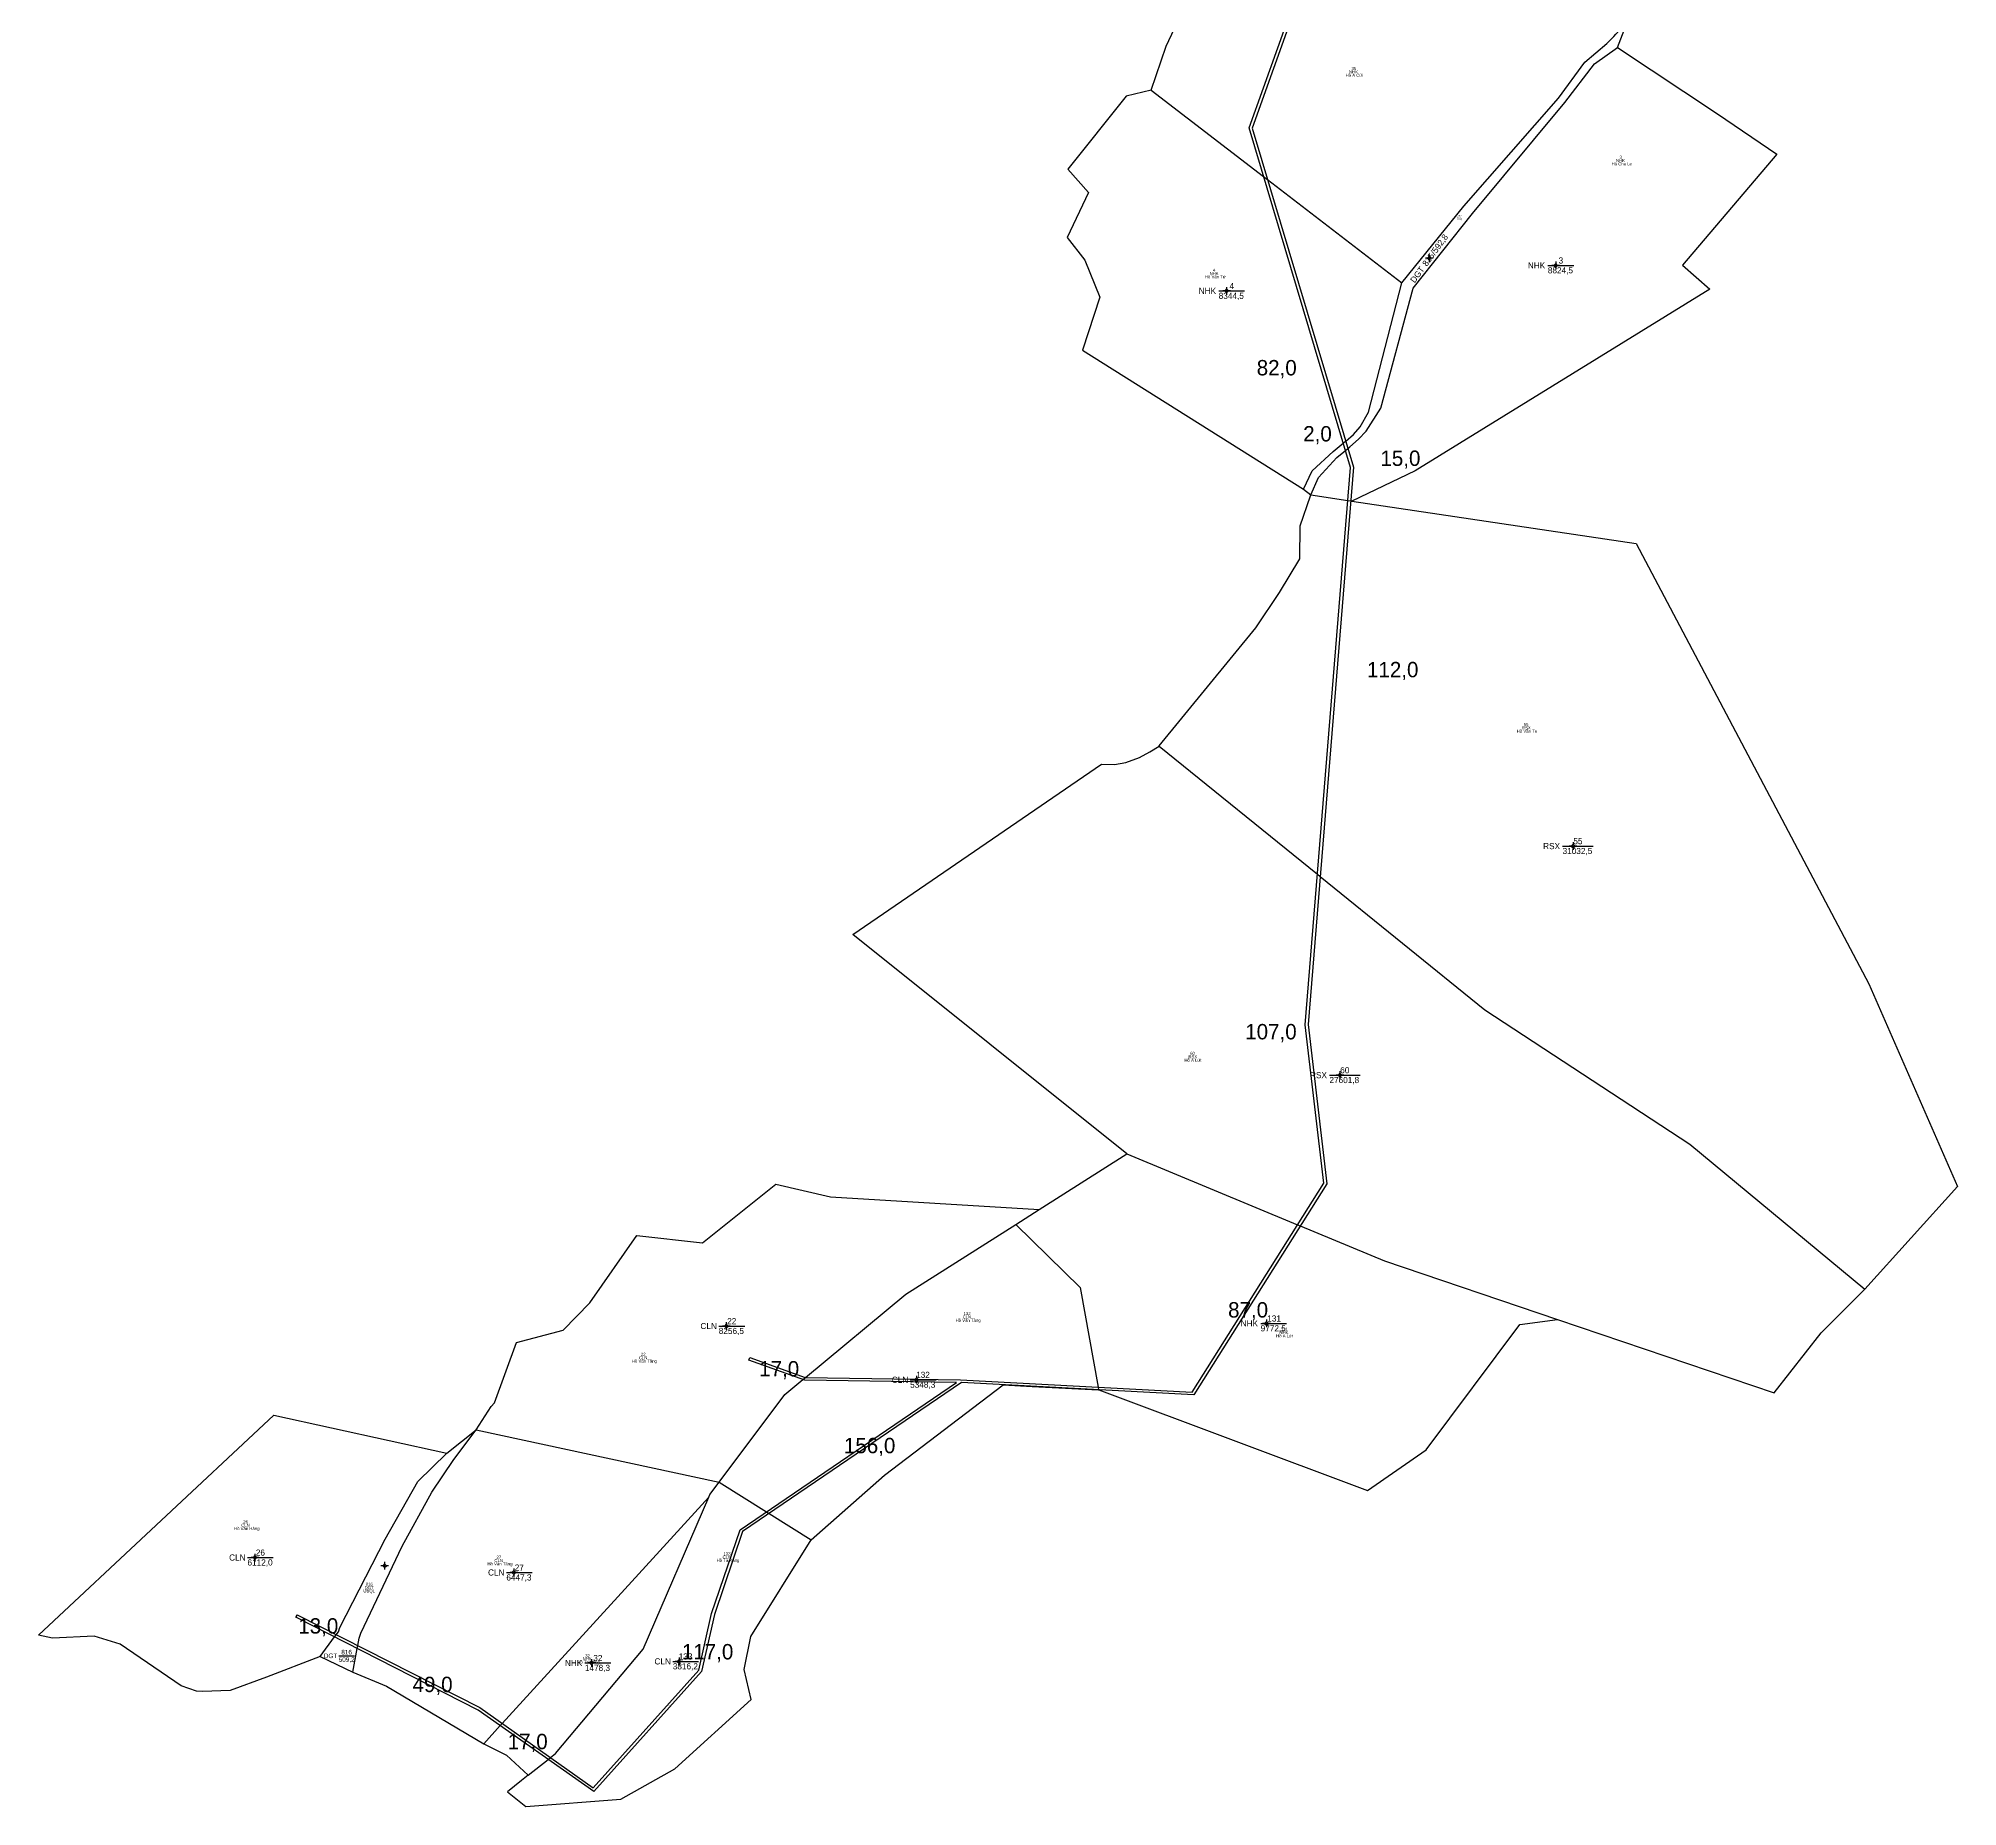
# Model space of a CAD drawing. Extents: x 550269 to 552515, y 1824424 to 1825726.
# Drawn here: x 551281 to 551905, y 1824424 to 1824999 of the extents above; entities that cross this region are included whole.
import ezdxf

# ---------------------------------------------------------------- set-up
doc = ezdxf.new("R2010")
doc.units = 0
for name, color, linetype in [('Level 10', 7, 'Continuous'), ('Level 11', 7, 'Continuous'), ('Level 13', 7, 'Continuous'), ('Level 15', 7, 'Continuous'), ('Level 2', 7, 'Continuous'), ('Level 28', 7, 'Continuous'), ('Level 30', 7, 'Continuous'), ('Level 4', 7, 'Continuous'), ('Level 5', 7, 'Continuous'), ('Level 55', 7, 'Continuous')]:
    doc.layers.add(name, color=color, linetype=linetype)

msp = doc.modelspace()

# ---------------------------------------------------------------- linework, layer by layer
at = {"layer": 'Level 10'}
for p, q in [((551794.76, 1824996.47), (551798.01, 1825004.85)), ((551692.65, 1824852.78), (551695, 1824850.95)), ((551606.6, 1824618.49), (551635.17, 1824636.63)), ((551599.06, 1824613.71), (551606.6, 1824618.49)), ((551413.98, 1824539.26), (551423.48, 1824546.93)), ((551423.48, 1824546.93), (551502.54, 1824529.88)), ((551372.69, 1824473.2), (551383.37, 1824468.04))]:
    msp.add_line(p, q, dxfattribs=at)
for points in [[(551643.09, 1824982.56), (551647.95, 1824996.87), (551654.25, 1825010.24), (551656.74, 1825012.84), (551663.27, 1825026.2), (551683.38, 1825072.29), (551686.43, 1825074.48)], [(551724.56, 1824919.89), (551744.7, 1824944.84), (551775.59, 1824979.95), (551784.1, 1824991.63), (551791.24, 1824997.7), (551793.52, 1825000), (551794.24, 1825000.72), (551798.01, 1825004.85)], [(551695, 1824850.95), (551697.45, 1824856.61), (551703.47, 1824863.15), (551706.21, 1824865.41), (551706.98, 1824866.05), (551707.65, 1824866.6), (551710.53, 1824869.04), (551712.95, 1824871.71), (551717.78, 1824879.1), (551728.3, 1824918.15), (551747.52, 1824942.47), (551777.57, 1824978.57), (551787.27, 1824991.09), (551794.76, 1824996.47)], [(551794.76, 1824996.47), (551827.3, 1824974.91), (551846.56, 1824961.76), (551815.86, 1824925.69), (551824.79, 1824917.82), (551728.96, 1824858.77), (551708.36, 1824848.95)], [(551643.09, 1824982.56), (551634.93, 1824980.66), (551615.94, 1824956.89), (551622.65, 1824949.32), (551615.67, 1824934.65), (551621.43, 1824927.28), (551626.38, 1824915.25), (551620.67, 1824897.98), (551692.65, 1824852.78)], [(551643.09, 1824982.56), (551679.64, 1824954.44), (551680.88, 1824953.49), (551724.56, 1824919.89)], [(551692.65, 1824852.78), (551695.37, 1824858.76), (551702.28, 1824865.06), (551705.52, 1824867.75), (551706.28, 1824868.38), (551706.32, 1824868.41), (551708.84, 1824870.53), (551711.07, 1824873.03), (551713.76, 1824877.82), (551724.56, 1824919.89)], [(551645.6, 1824769.27), (551645.66, 1824769.31), (551677.08, 1824807.67), (551684.8, 1824819.2), (551691.38, 1824830.1), (551691.55, 1824840.93), (551694.88, 1824850.67), (551695, 1824850.95)], [(551695, 1824850.95), (551707.02, 1824849.15), (551707.93, 1824849.02), (551708.36, 1824848.95)], [(551708.36, 1824848.95), (551800.77, 1824835.09), (551876.55, 1824691.94), (551905.38, 1824625.99), (551875.17, 1824592.66)], [(551635.17, 1824636.63), (551546, 1824708), (551626.85, 1824763.32), (551631.08, 1824763.23), (551634.78, 1824763.89), (551639.28, 1824765.56), (551642.65, 1824767.34), (551645.6, 1824769.27)], [(551645.6, 1824769.27), (551697.14, 1824727.57), (551698, 1824726.87), (551751.57, 1824683.53), (551818.29, 1824639.74), (551875.17, 1824592.66)], [(551635.17, 1824636.63), (551690.7, 1824613.58), (551691.56, 1824613.23), (551718.99, 1824601.84), (551775.17, 1824582.8)], [(551423.48, 1824546.93), (551428.4, 1824554.51), (551429.45, 1824555.68), (551436.58, 1824575.28), (551451.75, 1824579.26), (551460.43, 1824588.18), (551475.71, 1824610.09), (551497.12, 1824607.75), (551520.95, 1824626.81), (551538.76, 1824622.63), (551606.6, 1824618.49)], [(551502.54, 1824529.88), (551523.92, 1824558.41), (551529.73, 1824563.22), (551530.55, 1824563.9), (551563.26, 1824590.99), (551599.06, 1824613.71)], [(551599.06, 1824613.71), (551620, 1824593.23), (551625.8, 1824560.8), (551625.96, 1824559.88)], [(551775.17, 1824582.8), (551845.75, 1824558.88), (551860.95, 1824578.44), (551875.17, 1824592.66)], [(551625.96, 1824559.88), (551625.97, 1824559.88), (551669.71, 1824543.54), (551713.46, 1824527.2), (551732.55, 1824540.4), (551762.93, 1824581.17), (551775.17, 1824582.8)], [(551532.45, 1824511.08), (551556.28, 1824532.15), (551594.94, 1824561.52), (551604.32, 1824561.02), (551625.96, 1824559.88)], [(551372.69, 1824473.2), (551355.25, 1824466.41), (551343.4, 1824462.14), (551334.47, 1824461.77), (551332.47, 1824461.87), (551327.49, 1824463.68), (551307.61, 1824477.24), (551299.21, 1824479.84), (551285.64, 1824479.09), (551281.06, 1824480.15), (551357.65, 1824551.69), (551413.98, 1824539.26)], [(551383.37, 1824468.04), (551384.76, 1824475.78), (551384.93, 1824476.72), (551385.37, 1824479.15), (551385.92, 1824480.73), (551399.41, 1824509.08), (551409.05, 1824526.64), (551416.24, 1824537.22), (551423.48, 1824546.93)], [(551372.69, 1824473.2), (551377.4, 1824479.53), (551377.95, 1824480.27), (551378.66, 1824481.23), (551379.12, 1824482.57), (551393.88, 1824511.37), (551404.49, 1824530.08), (551413.98, 1824539.26)], [(551499.12, 1824524.94), (551499.5, 1824525.82), (551502.54, 1824529.88)], [(551502.54, 1824529.88), (551517.95, 1824520.19), (551518.8, 1824519.66), (551532.45, 1824511.08)], [(551425.93, 1824444.79), (551431.33, 1824450.7), (551431.95, 1824451.38), (551499.12, 1824524.94)], [(551440.41, 1824434.58), (551446.89, 1824439.72), (551447.63, 1824440.32), (551449.3, 1824441.64), (551477.79, 1824475.59), (551499.12, 1824524.94)], [(551440.41, 1824434.58), (551438.22, 1824432.84), (551433.62, 1824429.2), (551439.63, 1824424.36), (551470.53, 1824426.78), (551488.1, 1824436.64), (551512.9, 1824459.21), (551510.63, 1824468.94), (551512.78, 1824479.72), (551532.45, 1824511.08)], [(551383.37, 1824468.04), (551394.35, 1824463.51), (551425.93, 1824444.79)], [(551425.93, 1824444.79), (551433.32, 1824441.09), (551440.41, 1824434.58)]]:
    msp.add_lwpolyline(points, dxfattribs=at)
at = {"layer": 'Level 11'}
for p, q in [((551732.89, 1824927.9), (551732.27, 1824927.9)), ((551733.52, 1824928.53), (551732.89, 1824927.9)), ((551732.89, 1824927.9), (551733.52, 1824927.28)), ((551733.52, 1824929.15), (551733.52, 1824928.53)), ((551734.14, 1824927.9), (551733.52, 1824928.53)), ((551733.52, 1824927.28), (551734.14, 1824927.9)), ((551733.52, 1824927.28), (551733.52, 1824926.65)), ((551734.77, 1824927.9), (551734.14, 1824927.9)), ((551774.02, 1824925.58), (551773.39, 1824925.58)), ((551774.64, 1824926.21), (551774.02, 1824925.58)), ((551774.02, 1824925.58), (551774.64, 1824924.96)), ((551774.64, 1824926.83), (551774.64, 1824926.21)), ((551775.27, 1824925.58), (551774.64, 1824926.21)), ((551774.64, 1824924.96), (551775.27, 1824925.58)), ((551774.64, 1824924.96), (551774.64, 1824924.33)), ((551775.89, 1824925.58), (551775.27, 1824925.58)), ((551666.96, 1824917.28), (551666.34, 1824917.28)), ((551667.59, 1824917.91), (551666.96, 1824917.28)), ((551666.96, 1824917.28), (551667.59, 1824916.66)), ((551667.59, 1824918.53), (551667.59, 1824917.91)), ((551668.21, 1824917.28), (551667.59, 1824917.91)), ((551667.59, 1824916.66), (551668.21, 1824917.28)), ((551667.59, 1824916.66), (551667.59, 1824916.03)), ((551668.84, 1824917.28), (551668.21, 1824917.28)), ((551780.31, 1824737.98), (551780.31, 1824737.36)), ((551779.68, 1824736.73), (551779.06, 1824736.73)), ((551780.31, 1824737.36), (551779.68, 1824736.73)), ((551779.68, 1824736.73), (551780.31, 1824736.11)), ((551780.93, 1824736.73), (551780.31, 1824737.36)), ((551780.31, 1824736.11), (551780.93, 1824736.73)), ((551780.31, 1824736.11), (551780.31, 1824735.48)), ((551781.56, 1824736.73), (551780.93, 1824736.73)), ((551704.47, 1824662.87), (551703.84, 1824662.25)), ((551704.47, 1824663.5), (551704.47, 1824662.87)), ((551705.09, 1824662.25), (551704.47, 1824662.87)), ((551703.84, 1824662.25), (551703.22, 1824662.25)), ((551703.84, 1824662.25), (551704.47, 1824661.62)), ((551704.47, 1824661.62), (551705.09, 1824662.25)), ((551704.47, 1824661.62), (551704.47, 1824661)), ((551705.72, 1824662.25), (551705.09, 1824662.25)), ((551504.84, 1824581.9), (551504.84, 1824581.28)), ((551679.93, 1824581.51), (551679.31, 1824581.51)), ((551680.56, 1824582.13), (551679.93, 1824581.51)), ((551679.93, 1824581.51), (551680.56, 1824580.88)), ((551680.56, 1824582.76), (551680.56, 1824582.13)), ((551681.18, 1824581.51), (551680.56, 1824582.13)), ((551680.56, 1824580.88), (551681.18, 1824581.51)), ((551681.81, 1824581.51), (551681.18, 1824581.51)), ((551504.22, 1824580.65), (551503.59, 1824580.65)), ((551504.84, 1824581.28), (551504.22, 1824580.65)), ((551504.22, 1824580.65), (551504.84, 1824580.03)), ((551505.47, 1824580.65), (551504.84, 1824581.28)), ((551504.84, 1824580.03), (551505.47, 1824580.65)), ((551504.84, 1824580.03), (551504.84, 1824579.4)), ((551506.09, 1824580.65), (551505.47, 1824580.65)), ((551680.56, 1824580.88), (551680.56, 1824580.26)), ((551566.07, 1824563.17), (551565.44, 1824563.17)), ((551566.69, 1824563.8), (551566.07, 1824563.17)), ((551566.07, 1824563.17), (551566.69, 1824562.55)), ((551566.69, 1824564.42), (551566.69, 1824563.8)), ((551567.32, 1824563.17), (551566.69, 1824563.8)), ((551566.69, 1824562.55), (551567.32, 1824563.17)), ((551567.94, 1824563.17), (551567.32, 1824563.17)), ((551566.69, 1824562.55), (551566.69, 1824561.92)), ((551351.5, 1824506.61), (551351.5, 1824505.98)), ((551350.88, 1824505.36), (551350.25, 1824505.36)), ((551351.5, 1824505.98), (551350.88, 1824505.36)), ((551350.88, 1824505.36), (551351.5, 1824504.73)), ((551352.13, 1824505.36), (551351.5, 1824505.98)), ((551351.5, 1824504.73), (551352.13, 1824505.36)), ((551351.5, 1824504.73), (551351.5, 1824504.11)), ((551352.75, 1824505.36), (551352.13, 1824505.36)), ((551393.08, 1824502.69), (551392.45, 1824502.69)), ((551393.7, 1824503.32), (551393.08, 1824502.69)), ((551393.08, 1824502.69), (551393.7, 1824502.07)), ((551393.7, 1824503.94), (551393.7, 1824503.32)), ((551394.33, 1824502.69), (551393.7, 1824503.32)), ((551393.7, 1824502.07), (551394.33, 1824502.69)), ((551393.7, 1824502.07), (551393.7, 1824501.44)), ((551394.95, 1824502.69), (551394.33, 1824502.69)), ((551435.1, 1824500.49), (551434.48, 1824500.49)), ((551435.73, 1824501.11), (551435.1, 1824500.49)), ((551435.1, 1824500.49), (551435.73, 1824499.86)), ((551435.73, 1824501.74), (551435.73, 1824501.11)), ((551436.35, 1824500.49), (551435.73, 1824501.11)), ((551435.73, 1824499.86), (551436.35, 1824500.49)), ((551436.98, 1824500.49), (551436.35, 1824500.49)), ((551435.73, 1824499.86), (551435.73, 1824499.24)), ((551460.38, 1824471.08), (551459.76, 1824471.08)), ((551461.01, 1824471.71), (551460.38, 1824471.08)), ((551460.38, 1824471.08), (551461.01, 1824470.46)), ((551461.01, 1824472.33), (551461.01, 1824471.71)), ((551461.63, 1824471.08), (551461.01, 1824471.71)), ((551461.01, 1824470.46), (551461.63, 1824471.08)), ((551461.01, 1824470.46), (551461.01, 1824469.83)), ((551462.26, 1824471.08), (551461.63, 1824471.08)), ((551488.83, 1824471.59), (551488.21, 1824471.59)), ((551489.46, 1824472.22), (551488.83, 1824471.59)), ((551488.83, 1824471.59), (551489.46, 1824470.97)), ((551489.46, 1824472.84), (551489.46, 1824472.22)), ((551490.08, 1824471.59), (551489.46, 1824472.22)), ((551489.46, 1824470.97), (551490.08, 1824471.59)), ((551489.46, 1824470.97), (551489.46, 1824470.34)), ((551490.71, 1824471.59), (551490.08, 1824471.59))]:
    msp.add_line(p, q, dxfattribs=at)
for centre in [(551733.52, 1824927.9), (551774.64, 1824925.58), (551667.59, 1824917.28), (551780.31, 1824736.73), (551704.47, 1824662.25), (551680.56, 1824581.51), (551504.84, 1824580.65), (551566.69, 1824563.17), (551351.5, 1824505.36), (551393.7, 1824502.69), (551435.72, 1824500.49), (551461.01, 1824471.08), (551489.46, 1824471.59)]:
    msp.add_circle(centre, 0.15, dxfattribs=at)
at = {"layer": 'Level 13'}
for p, q in [((551772.08, 1824925.58), (551780.51, 1824925.58)), ((551665.02, 1824917.28), (551673.45, 1824917.28)), ((551776.88, 1824736.73), (551786.87, 1824736.73)), ((551701.04, 1824662.25), (551711.02, 1824662.25)), ((551678.67, 1824581.51), (551687.1, 1824581.51)), ((551502.39, 1824580.65), (551510.83, 1824580.65)), ((551564.64, 1824563.17), (551573.06, 1824563.17)), ((551349.07, 1824505.36), (551357.48, 1824505.36)), ((551433.29, 1824500.49), (551441.71, 1824500.49)), ((551378.75, 1824473.39), (551383.88, 1824473.39)), ((551458.84, 1824471.08), (551467.25, 1824471.08)), ((551487.43, 1824471.59), (551495.82, 1824471.59))]:
    msp.add_line(p, q, dxfattribs=at)
at = {"layer": 'Level 30'}
for q in [(551365.19, 1824486.76), (551364.78, 1824485.94), (551364.78, 1824485.94)]:
    msp.add_line((551364.78, 1824485.94), q, dxfattribs=at)
msp.add_lwpolyline([(551689.8, 1825009.05), (551675.88, 1824970.24), (551708.81, 1824859.91), (551694.08, 1824678.66), (551700.16, 1824626.88), (551656.9, 1824558.24), (551581.31, 1824562.24), (551510.16, 1824513.78), (551500.95, 1824486.87), (551496.78, 1824468.31), (551461.71, 1824429.27), (551424.14, 1824455.77), (551364.78, 1824485.94), (551365.19, 1824486.76), (551424.61, 1824456.55), (551461.57, 1824430.49), (551495.94, 1824468.74), (551500.07, 1824487.12), (551509.39, 1824514.36), (551579.76, 1824562.29), (551530.36, 1824562.99), (551512.22, 1824569.5), (551512.53, 1824570.36), (551530.52, 1824563.9), (551581.06, 1824563.17), (551656.41, 1824559.18), (551699.22, 1824627.1), (551693.16, 1824678.64), (551707.89, 1824859.81), (551674.92, 1824970.27), (551688.92, 1825009.32)], dxfattribs=at)
at = {"layer": 'Level 55'}
msp.add_line((551365.19, 1824486.76), (551364.78, 1824485.94), dxfattribs=at)

# ---------------------------------------------------------------- texts
at = {"layer": 'Level 13'}
for s, height, rotation, p in [('815', 2, 53.92307, (551732.7, 1824925.08)), ('/', 2, 53.92307, (551735.38, 1824928.76)), ('816', 1.5, 360, (551379.61, 1824473.84))]:
    msp.add_text(s, height=height, rotation=rotation, dxfattribs=at).set_placement(p)
for s, p in [('3', (551775.58, 1824926.18)), ('4', (551668.53, 1824917.88)), ('55', (551780.38, 1824737.33)), ('60', (551704.54, 1824662.85)), ('22', (551505.13, 1824581.25)), ('131', (551680.81, 1824582.11)), ('132', (551566.59, 1824563.77)), ('26', (551351.79, 1824505.96)), ('27', (551436.01, 1824501.09)), ('32', (551461.56, 1824471.68)), ('133', (551489.36, 1824472.19))]:
    msp.add_text(s, height=2, dxfattribs=at).set_placement(p)
at = {"layer": 'Level 15'}
for s, height, p in [('Hồ A Cữi', 1, (551706.31, 1824986.91)), ('NHK', 1, (551707.41, 1824988.01)), ('35', 1, (551708.19, 1824989.11)), ('Hồ Cha Le', 1, (551792.83, 1824958.08)), ('NHK', 1, (551794.26, 1824959.18)), ('3', 1, (551795.37, 1824960.28)), ('UBQL', 0.5, (551742.5, 1824940.41)), ('DGT', 0.5, (551742.71, 1824940.96)), ('815', 0.5, (551742.89, 1824941.51)), ('Hồ Văn Tứ', 1, (551660.53, 1824921.36)), ('NHK', 1, (551662.06, 1824922.46)), ('4', 1, (551663.16, 1824923.56)), ('RSX', 1, (551763.65, 1824774.69)), ('55', 1, (551764.23, 1824775.79)), ('Hồ Văn Te', 1, (551761.97, 1824773.59)), ('60', 1, (551655.74, 1824668.83)), ('Hồ A Lứt', 1, (551653.88, 1824666.63)), ('RSX', 1, (551655.17, 1824667.73)), ('Hồ Văn Tầng', 1, (551579.44, 1824582)), ('CLN', 1, (551581.71, 1824583.1)), ('132', 1, (551582.01, 1824584.2)), ('Hồ A Lứt', 1, (551683.69, 1824576.93)), ('NHK', 1, (551684.78, 1824578.03)), ('131', 1, (551685.22, 1824579.13)), ('Hồ Văn Tầng', 1, (551474.13, 1824568.75)), ('CLN', 1, (551476.4, 1824569.85)), ('22', 1, (551477.03, 1824570.95)), ('Hồ Văn Hằng', 1, (551344.71, 1824514.27)), ('CLN', 1, (551347.06, 1824515.37)), ('26', 1, (551347.69, 1824516.47)), ('133', 1, (551503.93, 1824506.09)), ('Hồ Văn Tầng', 1, (551427.15, 1824502.78)), ('CLN', 1, (551429.42, 1824503.88)), ('27', 1, (551430.07, 1824504.98)), ('Hồ Ta Xăng', 1, (551501.69, 1824503.95)), ('CLN', 1, (551503.62, 1824505.02)), ('UBQL', 1, (551386.8, 1824493.97)), ('DGT', 1, (551387.21, 1824495.07)), ('816', 1, (551387.55, 1824496.17)), ('Hồ Ta Xăng', 1, (551456.36, 1824470.85)), ('NHK', 1, (551458.15, 1824471.88)), ('32', 1, (551458.92, 1824472.91))]:
    msp.add_text(s, height=height, dxfattribs=at).set_placement(p)
at = {"layer": 'Level 2'}
for s, height, rotation, p in [('DGT ', 2, 53.92307, (551728.77, 1824919.69)), ('DGT', 1.5, 360, (551373.91, 1824472.64))]:
    msp.add_text(s, height=height, rotation=rotation, dxfattribs=at).set_placement(p)
for s, p in [('NHK', (551765.58, 1824924.58)), ('NHK', (551658.52, 1824916.28)), ('RSX', (551770.55, 1824735.73)), ('RSX', (551694.72, 1824661.25)), ('CLN', (551496.43, 1824579.65)), ('NHK', (551672.17, 1824580.51)), ('CLN', (551558.68, 1824562.17)), ('CLN', (551343.11, 1824504.36)), ('CLN', (551427.33, 1824499.49)), ('NHK', (551452.34, 1824470.08)), ('CLN', (551481.47, 1824470.59))]:
    msp.add_text(s, height=2, dxfattribs=at).set_placement(p)
at = {"layer": 'Level 28'}
msp.add_text('RTH', height=0.245, dxfattribs=at).set_placement((551485.72, 1824457.08))
at = {"layer": 'Level 4'}
for s, height, rotation, p in [('592,8', 2, 53.92307, (551735.84, 1824929.39)), ('509,2', 1.5, 360, (551378.75, 1824471.44))]:
    msp.add_text(s, height=height, rotation=rotation, dxfattribs=at).set_placement(p)
for s, p in [('8824,5', (551772.08, 1824922.98)), ('8344,5', (551665.02, 1824914.68)), ('31032,5', (551776.88, 1824734.13)), ('27601,8', (551701.04, 1824659.65)), ('8256,5', (551502.39, 1824578.05)), ('9772,5', (551678.67, 1824578.91)), ('5348,3', (551564.64, 1824560.57)), ('6112,0', (551349.08, 1824502.76)), ('6447,3', (551433.29, 1824497.89)), ('1478,3', (551458.84, 1824468.48)), ('3816,2', (551487.43, 1824468.99))]:
    msp.add_text(s, height=2, dxfattribs=at).set_placement(p)
at = {"layer": 'Level 5'}
for s, p in [('82,0', (551677.38, 1824889.8)), ('2,0', (551692.5, 1824868.32)), ('15,0', (551717.62, 1824860.36)), ('112,0', (551713.25, 1824791.62)), ('107,0', (551673.64, 1824673.87)), ('87,0', (551668.07, 1824583.41)), ('17,0', (551515.53, 1824564.24)), ('156,0', (551543.1, 1824539.28)), ('13,0', (551365.6, 1824480.63)), ('117,0', (551490.39, 1824472.23)), ('49,0', (551402.79, 1824461.6)), ('17,0', (551433.72, 1824443.03))]:
    msp.add_text(s, height=5, dxfattribs=at).set_placement(p)

doc.saveas('drawing.dxf')
